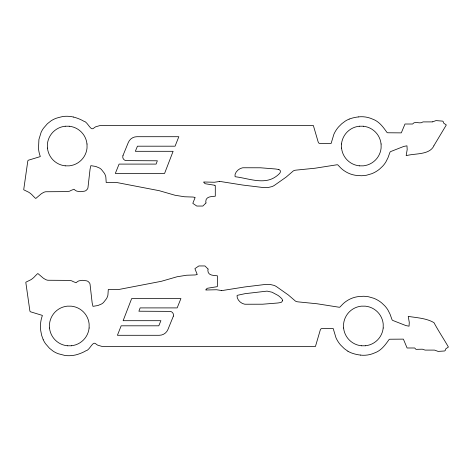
<?xml version="1.0" encoding="UTF-8"?>
<svg xmlns="http://www.w3.org/2000/svg" width="472" height="472" viewBox="0 0 472 472"><rect width="100%" height="100%" fill="white"/><g stroke="black" fill="none" stroke-linecap="round" stroke-linejoin="round"><path stroke-width="0.71" d="M89.125 328.005L89.125 323.934A19.883 19.883 0 0 0 71.349 306.169L67.278 306.157A19.883 19.883 0 0 0 49.513 323.934L49.501 328.005M341.498 143.995L341.498 148.066M383.205 328.005L383.205 323.934A19.883 19.883 0 0 0 365.428 306.169L361.357 306.157A19.883 19.883 0 0 0 343.592 323.934L343.581 328.005M205.904 203.048L202.848 206.046L196.783 206.046L192.806 203.349L195.142 197.479A19.045 19.045 0 0 1 194.647 197.367L194.051 197.231A14.543 14.543 0 0 0 193.632 197.137L192.836 197.036A33.235 33.235 0 0 0 191.744 197.007L184.511 196.765L175.023 195.249L159.27 190.7L116.873 182.54L106.206 182.499L105.828 176.9A14.479 14.479 0 0 0 104.412 173.312L101.386 169.448A12.526 12.526 0 0 0 99.456 168.014L95.834 166.48L90.866 165.654L90.064 169.171L87.957 187.72A3.912 3.912 0 0 1 87.485 189.001L86.116 190.44A5.074 5.074 0 0 1 84.287 191.207L80.228 191.697L76.977 191.172A7.794 7.794 0 0 1 75.148 190.216L73.998 189.242L70.717 190.546A4.974 4.974 0 0 1 69.502 191.207L66.918 191.614L45.737 191.756A9.924 9.924 0 0 0 43.678 192.369L41.359 193.721L35.972 198.317A1.316 1.316 0 0 1 35.477 198.311L33.223 196.122A19.004 19.004 0 0 0 28.68 192.21L23.942 189.897A1.05 1.05 0 0 1 23.724 189.596L27.801 160.987L28.196 160.268L39.595 156.804L40.321 156.48L39.996 155.583A29.889 29.889 0 0 1 38.503 148.497L38.916 139.464L41.135 132.272A25.163 25.163 0 0 1 43.518 128.195L47.401 123.729L51.047 120.844A24.809 24.809 0 0 1 56.31 118.23L58.646 117.522A33.17 33.17 0 0 1 59.655 117.286L62.864 116.501A30.237 30.237 0 0 1 73.49 117.038M433.874 145.872C429.455 155.022 415.437 153.27 406.834 155.506A17.204 17.204 0 0 0 406.162 155.494L407.194 149.565L406.964 145.819L403.843 146.403L390.609 151.589A2.802 2.802 0 0 0 389.955 152.279L387.96 157.819L385.901 161.884A27.063 27.063 0 0 1 382.562 166.292L379.517 169.147A29.01 29.01 0 0 1 371.558 173.773L366.349 175.271L361.882 175.737A18.355 18.355 0 0 1 359.605 175.596C354.083 175.637 348.666 173.873 344.129 170.716A25.901 25.901 0 0 1 339.35 166.468A2.85 2.85 0 0 0 339.161 166.28L339.126 166.244A2.071 2.071 0 0 1 338.849 165.961L337.911 165.005A2.277 2.277 0 0 0 337.279 164.722L315.054 168.221L296.729 170.056A24.609 24.609 0 0 0 294.463 170.38L293.36 170.911A6.384 6.384 0 0 0 292.611 171.542L286.197 177.059L274.686 185.172A13.712 13.712 0 0 1 272.019 186.593L267.73 187.608L263.228 187.543L242.938 185.083L220.353 181.496A2.974 2.974 0 0 0 219.338 181.454M205.934 202.925L205.981 202.258A3.924 3.924 0 0 1 205.768 201.408C205.762 196.452 211.686 196.499 215.291 196.228L215.291 185.537A4.195 4.195 0 0 1 215.079 185.443L214.607 185.248M432.73 121.794L436.01 120.596L442.618 121.121A2.248 2.248 0 0 1 443.468 122.13L443.674 123.133L446.311 124.968L433.874 145.718M219.344 181.502L214.418 182.251L204.164 182.003A20.886 20.886 0 0 1 203.65 182.056L204.547 183.189A3.581 3.581 0 0 0 205.367 183.744L214.441 185.213M65.189 126.219L69.26 126.219M359.269 126.219L363.34 126.219M71.349 345.781L67.278 345.781M365.428 345.781L361.357 345.781M359.269 165.843L363.34 165.843A19.883 19.883 0 0 0 381.105 148.066L381.116 143.995M65.189 165.843L69.26 165.843A19.883 19.883 0 0 0 87.025 148.066L87.037 143.995M221.433 290.498L216.506 289.749L206.252 289.997A21.511 21.511 0 0 0 205.739 289.944L206.636 288.811A3.581 3.581 0 0 1 207.456 288.25L216.53 286.787A1.758 1.758 0 0 0 216.955 286.646L217.167 286.557A4.572 4.572 0 0 1 217.38 286.463L217.38 275.778C213.763 275.483 207.857 275.56 207.857 270.592A3.918 3.918 0 0 1 208.075 269.742L208.028 269.075M278.846 169.59L278.409 169.46A35.052 35.052 0 0 0 275.052 168.947L260.514 167.79L243.481 167.767A11.399 11.399 0 0 0 242.466 167.831C238.749 168.404 234.236 172.752 235.003 176.41A1.658 1.658 0 0 0 235.439 176.77C248.496 178.304 264.055 185.118 275.878 176.611A24.379 24.379 0 0 0 279.731 173.253L280.144 172.575A3.457 3.457 0 0 0 280.374 171.731L280.297 170.675L279.589 169.961A3.87 3.87 0 0 0 278.846 169.59M347.929 351.239L344.359 348.696L340.607 345.026A29.382 29.382 0 0 1 335.97 337.74L333.185 328.488L321.178 328.654L320.346 329.751L315.485 346.354A1.333 1.333 0 0 1 315.107 346.59L112.69 346.578L101.958 346.413L97.787 345.197A9.717 9.717 0 0 1 95.491 343.527C92.518 341.209 89.556 350.495 85.845 350.802A22.827 22.827 0 0 1 83.503 352.077A41.778 41.778 0 0 1 75.579 354.956A30.202 30.202 0 0 1 64.959 355.469L58.398 353.77A24.827 24.827 0 0 1 53.135 351.156L49.489 348.271L45.607 343.805A25.158 25.158 0 0 1 43.223 339.728M43.223 339.728L41.624 335.315L40.728 330.636A39.3 39.3 0 0 1 40.509 327.904L40.592 323.503A29.872 29.872 0 0 1 42.085 316.417L42.409 315.52L41.684 315.196L30.285 311.732L29.889 311.013L25.812 282.403A1.05 1.05 0 0 1 26.031 282.103L30.768 279.79A19.016 19.016 0 0 0 35.317 275.878L37.565 273.689A1.31 1.31 0 0 1 38.061 273.683L43.448 278.279L45.772 279.63A9.93 9.93 0 0 0 47.825 280.25L69.006 280.386L71.591 280.799A4.985 4.985 0 0 1 72.806 281.448L76.086 282.757L77.237 281.784A7.788 7.788 0 0 1 79.066 280.828L82.317 280.303L86.376 280.793A5.074 5.074 0 0 1 88.205 281.56L89.574 282.999A3.906 3.906 0 0 1 90.046 284.274L92.152 302.829L92.954 306.346L97.922 305.52L101.545 303.986A12.526 12.526 0 0 0 103.474 302.552L106.501 298.688A14.467 14.467 0 0 0 107.917 295.1L108.294 289.501L118.962 289.46L161.359 281.3L177.118 276.751L186.599 275.235L193.833 274.987A33.235 33.235 0 0 0 194.924 274.964L195.721 274.857A15.092 15.092 0 0 0 196.14 274.769L196.741 274.627A18.561 18.561 0 0 1 197.237 274.521L194.895 268.645L198.871 265.948L204.936 265.948L207.993 268.952M47.412 148.066L47.412 143.995A19.883 19.883 0 0 1 65.189 126.23M73.49 117.044A41.914 41.914 0 0 1 81.402 119.941A22.868 22.868 0 0 1 83.75 121.198C87.462 121.505 90.429 130.791 93.403 128.472A9.7 9.7 0 0 1 95.692 126.803L99.869 125.587L110.601 125.422L313.019 125.41A1.333 1.333 0 0 1 313.396 125.646L318.258 142.249L319.09 143.346L331.096 143.506L333.887 134.26A29.382 29.382 0 0 1 338.512 126.974L341.787 123.717L345.309 121.086A23.511 23.511 0 0 1 349.174 119.115M349.162 119.086A37.447 37.447 0 0 1 358.272 116.944M358.266 116.914A26.503 26.503 0 0 1 372.573 119.109C379.087 121.387 383.111 126.938 386.881 132.325A2.224 2.224 0 0 0 387.654 132.774L401.3 132.874L405 124.012L412.593 124.012C414.941 120.502 419.968 124.531 423.006 121.906L432.022 121.894A2.401 2.401 0 0 0 432.736 121.817M347.935 351.233A23.063 23.063 0 0 0 351.268 352.879A37.288 37.288 0 0 0 360.36 355.056M360.354 355.086A26.503 26.503 0 0 0 374.656 352.891C381.175 350.613 385.199 345.062 388.969 339.675A2.23 2.23 0 0 1 389.742 339.226L403.389 339.126L407.088 347.988L414.681 347.988L415.968 349.357L422.369 349.192L425.095 350.094L434.11 350.1A2.531 2.531 0 0 1 434.771 350.171L438.099 351.404L444.524 350.985A2.23 2.23 0 0 0 445.55 349.87L445.763 348.861L448.4 347.032C443.709 338.819 438.346 330.813 433.98 322.659C426.582 318.281 417.283 317.803 408.923 316.494A17.281 17.281 0 0 1 408.25 316.505L409.283 322.435L409.053 326.181L405.932 325.597L392.698 320.411A2.802 2.802 0 0 1 392.043 319.721L390.049 314.181L387.99 310.116A27.04 27.04 0 0 0 384.651 305.708L381.606 302.847A28.993 28.993 0 0 0 373.647 298.227L368.437 296.729L363.971 296.263A18.302 18.302 0 0 0 361.699 296.404C356.177 296.363 350.755 298.127 346.218 301.283A25.919 25.919 0 0 0 341.439 305.531A2.891 2.891 0 0 1 341.25 305.72L341.185 305.785A2.148 2.148 0 0 0 340.937 306.039L339.999 306.995A2.272 2.272 0 0 1 339.368 307.278L317.143 303.779L298.817 301.944A24.243 24.243 0 0 1 296.552 301.62L295.566 301.171A6.077 6.077 0 0 1 294.705 300.452L288.286 294.941L276.775 286.828A13.717 13.717 0 0 0 274.108 285.407L269.819 284.392L265.317 284.457L245.027 286.917L222.442 290.504A2.974 2.974 0 0 1 221.427 290.54M67.278 345.769A19.883 19.883 0 0 1 49.513 328.005M89.114 328.005A19.883 19.883 0 0 1 71.349 345.769M361.357 345.769A19.883 19.883 0 0 1 343.598 328.005M383.193 328.005A19.883 19.883 0 0 1 365.428 345.769M69.219 126.23A19.883 19.883 0 0 1 86.984 143.995M65.23 165.831A19.883 19.883 0 0 1 47.465 148.066M341.504 143.995A19.883 19.883 0 0 1 359.269 126.23M363.298 126.23A19.883 19.883 0 0 1 381.063 143.995M359.316 165.831A19.883 19.883 0 0 1 341.551 148.066M282.498 300.764L281.678 302.039A3.894 3.894 0 0 1 280.934 302.41L280.498 302.546A35.353 35.353 0 0 1 277.135 303.053L262.603 304.21L245.57 304.233A11.281 11.281 0 0 1 244.555 304.169C240.773 303.596 236.714 299.431 237.032 295.702A1.493 1.493 0 0 1 237.41 295.307L245.062 293.667L267.052 291.118L272.002 292.203L277.967 295.389A24.396 24.396 0 0 1 281.819 298.747L282.232 299.425A3.463 3.463 0 0 1 282.468 300.263L282.498 300.764M123.027 155.418L122.867 155.89A3.788 3.788 0 0 0 126.036 160.622L157.353 160.787L156.108 164.097L119.086 164.097L115.321 173.43L164.58 173.43L173.112 151.305L135.34 151.305L137.446 146.19L175.071 146.19L178.835 136.709L136.951 136.709A9.346 9.346 0 0 0 128.295 142.52L123.027 155.418M173.377 316.11L167.949 329.48A9.351 9.351 0 0 1 159.288 335.291L117.41 335.291L121.174 325.81L158.798 325.81L160.905 320.694L123.127 320.694L131.664 298.57L180.923 298.57L177.159 307.903L140.137 307.903L138.886 311.213L170.209 311.373A3.788 3.788 0 0 1 173.371 316.11"/></g></svg>
